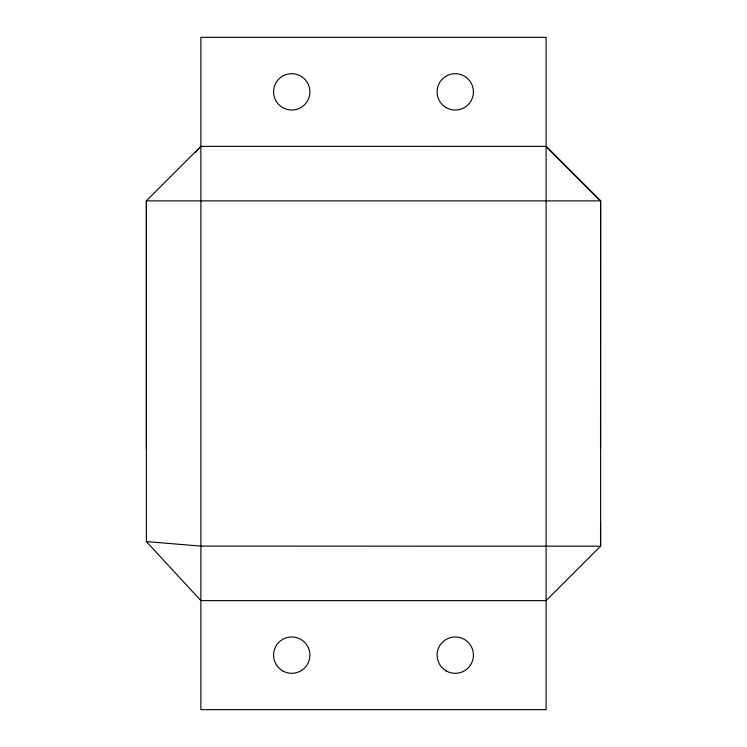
<?xml version="1.0" encoding="UTF-8"?>
<svg xmlns="http://www.w3.org/2000/svg" width="747" height="747" viewBox="0 0 747 747"><rect width="100%" height="100%" fill="white"/><g stroke="black" fill="none" stroke-linecap="round" stroke-linejoin="round"><path stroke-width="1.12" d="M146.375 448.536L146.375 200.878L200.878 146.375L546.122 146.365L600.625 200.878L600.625 546.113L546.122 600.625L200.878 600.625L146.375 541.575L146.375 200.878L600.625 200.878L600.532 448.536M200.878 146.375L200.887 37.35L546.113 37.35L546.122 709.65L200.878 709.65L200.878 146.365L195.35 152.36M600.532 523.04L600.532 546.178L200.878 546.113L146.375 541.575M546.104 146.384L600.579 200.878M282.646 107.596A18.171 18.171 0 0 0 309.902 91.862A18.171 18.171 0 0 0 282.646 76.129A18.171 18.171 0 0 0 282.646 107.596M446.174 107.605A18.171 18.171 0 0 0 473.43 91.872A18.171 18.171 0 0 0 446.174 76.129A18.171 18.171 0 0 0 446.174 107.605M282.646 670.871A18.171 18.171 0 0 0 309.902 655.138A18.171 18.171 0 0 0 282.646 639.404A18.171 18.171 0 0 0 282.646 670.871M446.174 670.871A18.171 18.171 0 0 0 473.43 655.138A18.171 18.171 0 0 0 446.174 639.404A18.171 18.171 0 0 0 446.174 670.871"/></g></svg>
